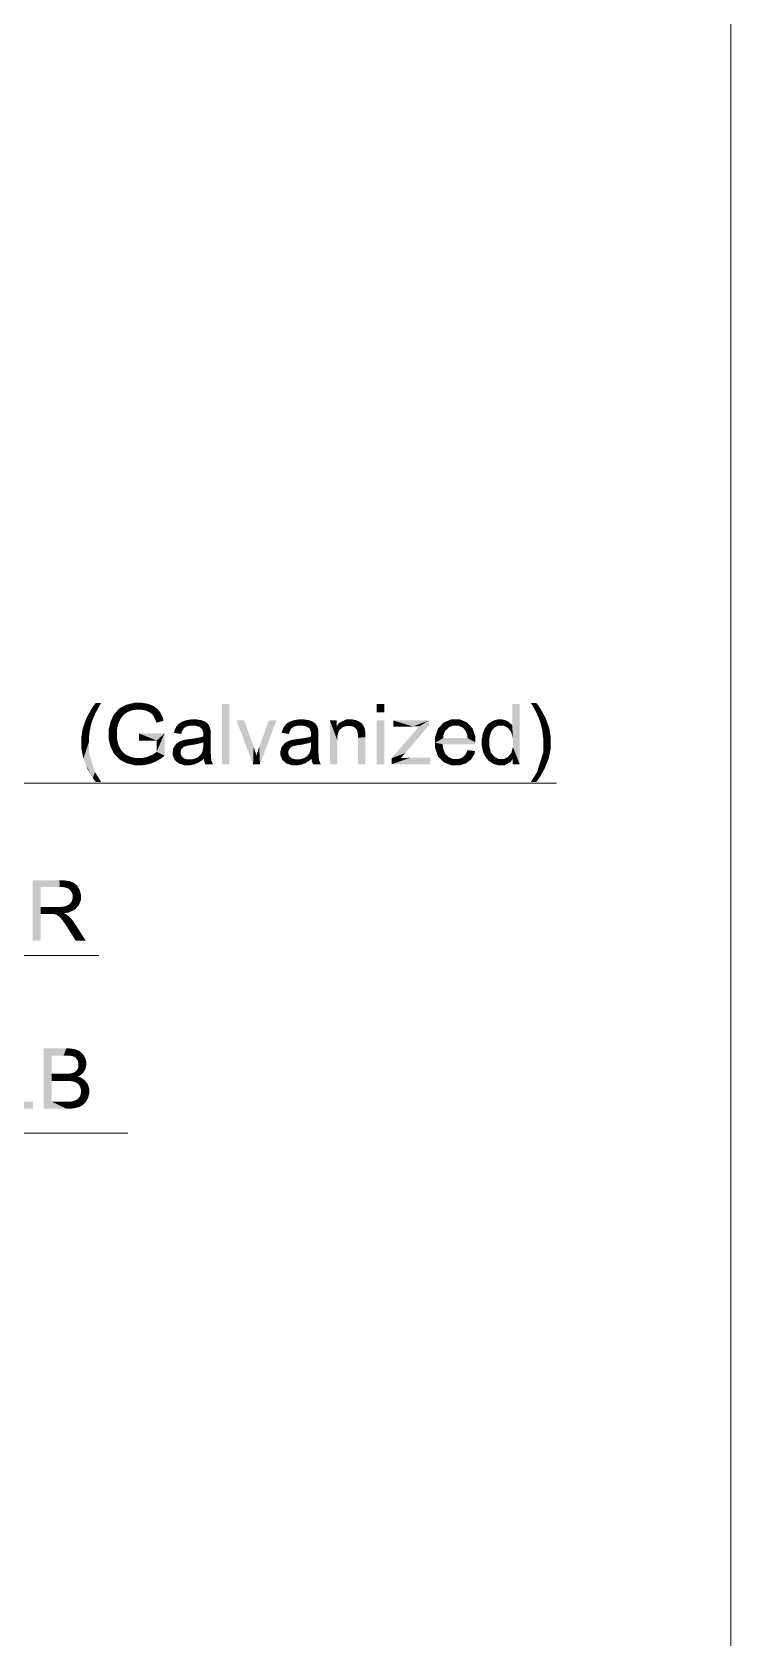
# Model space of a CAD drawing. Header units: millimetres. Extents: x 2 to 579, y 1 to 405.
# Drawn here: x 269.76 to 279.75, y 104.5 to 127.47 of the extents above; entities that cross this region are included whole.
import ezdxf

# ---------------------------------------------------------------- set-up
doc = ezdxf.new("R2010")
doc.units = ezdxf.units.MM
doc.linetypes.add('XKITLINE00', pattern=[0])
doc.layers.add('LinkedObject', color=7, linetype='Continuous', lineweight=0)

# ---------------------------------------------------------------- blocks, each defined once
blk = doc.blocks.new('*A4')
at = {"layer": 'LinkedObject'}
for points in [[(270.708, 117.812), (270.612, 117.799), (270.667, 117.873)], [(270.708, 117.812), (270.667, 117.873), (270.743, 117.873)], [(271.218, 117.874), (271.055, 117.821), (271.104, 117.847)], [(271.244, 117.776), (271.055, 117.821), (271.218, 117.874)], [(271.283, 117.776), (271.218, 117.874), (271.283, 117.874)], [(271.244, 117.776), (271.218, 117.874), (271.283, 117.776)], [(271.283, 117.874), (271.316, 117.776), (271.283, 117.776)], [(271.33, 117.874), (271.316, 117.776), (271.283, 117.874)], [(271.316, 117.776), (271.33, 117.874), (271.375, 117.765)], [(271.452, 117.844), (271.33, 117.874), (271.415, 117.859)], [(271.375, 117.765), (271.33, 117.874), (271.452, 117.844)], [(272.578, 117.859), (272.472, 116.995), (272.472, 117.859)], [(272.578, 116.995), (272.472, 116.995), (272.578, 117.859)], [(274.794, 117.859), (274.687, 117.737), (274.687, 117.859)], [(274.794, 117.737), (274.687, 117.737), (274.794, 117.859)], [(276.732, 117.859), (276.625, 117.549), (276.625, 117.859)], [(276.732, 117.859), (276.635, 117.363), (276.625, 117.549)], [(276.635, 117.363), (276.732, 117.859), (276.732, 116.995)], [(276.968, 117.873), (276.928, 117.811), (276.892, 117.873)], [(276.928, 117.811), (276.968, 117.873), (276.976, 117.723)], [(276.976, 117.723), (276.968, 117.873), (277.024, 117.799)], [(270.503, 117.576), (270.631, 117.658), (270.603, 117.573)], [(270.53, 117.651), (270.631, 117.658), (270.503, 117.576)], [(270.649, 117.698), (270.53, 117.651), (270.612, 117.799)], [(270.631, 117.658), (270.53, 117.651), (270.649, 117.698)], [(270.66, 117.724), (270.612, 117.799), (270.708, 117.812)], [(270.649, 117.698), (270.612, 117.799), (270.66, 117.724)], [(270.903, 117.659), (270.85, 117.486), (270.877, 117.604)], [(270.984, 117.564), (270.85, 117.486), (270.903, 117.659)], [(271.055, 117.821), (270.903, 117.659), (271.005, 117.794)], [(271.119, 117.741), (270.903, 117.659), (271.055, 117.821)], [(271.005, 117.794), (270.903, 117.659), (270.929, 117.713)], [(271.073, 117.709), (270.903, 117.659), (271.119, 117.741)], [(271.055, 117.69), (270.903, 117.659), (271.073, 117.709)], [(271.038, 117.67), (270.903, 117.659), (271.055, 117.69)], [(271.011, 117.627), (270.903, 117.659), (271.038, 117.67)], [(270.903, 117.659), (271.011, 117.627), (271.001, 117.604)], [(270.984, 117.564), (270.903, 117.659), (271.001, 117.604)], [(271.055, 117.821), (271.148, 117.752), (271.119, 117.741)], [(271.148, 117.752), (271.055, 117.821), (271.176, 117.764)], [(271.176, 117.764), (271.055, 117.821), (271.244, 117.776)], [(271.375, 117.765), (271.452, 117.844), (271.402, 117.754)], [(271.452, 117.844), (271.429, 117.742), (271.402, 117.754)], [(271.429, 117.742), (271.452, 117.844), (271.47, 117.712)], [(271.55, 117.786), (271.452, 117.844), (271.49, 117.828)], [(271.571, 117.759), (271.452, 117.844), (271.55, 117.786)], [(271.47, 117.712), (271.452, 117.844), (271.571, 117.759)], [(271.47, 117.712), (271.571, 117.759), (271.485, 117.693)], [(271.571, 117.759), (271.499, 117.674), (271.485, 117.693)], [(271.499, 117.674), (271.571, 117.759), (271.523, 117.622)], [(271.523, 117.622), (271.571, 117.759), (271.625, 117.661)], [(271.523, 117.622), (271.625, 117.661), (271.533, 117.589)], [(271.533, 117.589), (271.625, 117.661), (271.637, 117.618)], [(271.625, 117.661), (271.571, 117.759), (271.593, 117.732)], [(272.028, 117.636), (271.926, 117.613), (271.957, 117.624)], [(272.015, 117.547), (271.926, 117.613), (272.028, 117.636)], [(272.015, 117.547), (272.028, 117.636), (272.053, 117.547)], [(272.053, 117.547), (272.028, 117.636), (272.093, 117.547)], [(272.068, 117.636), (272.093, 117.547), (272.028, 117.636)], [(272.174, 117.626), (272.068, 117.636), (272.108, 117.636)], [(272.199, 117.617), (272.068, 117.636), (272.174, 117.626)], [(272.153, 117.529), (272.068, 117.636), (272.199, 117.617)], [(272.093, 117.547), (272.068, 117.636), (272.153, 117.529)], [(273.569, 117.636), (273.468, 117.613), (273.498, 117.624)], [(273.557, 117.547), (273.468, 117.613), (273.569, 117.636)], [(273.557, 117.547), (273.569, 117.636), (273.594, 117.547)], [(273.594, 117.547), (273.569, 117.636), (273.634, 117.547)], [(273.61, 117.636), (273.634, 117.547), (273.569, 117.636)], [(273.715, 117.626), (273.61, 117.636), (273.65, 117.636)], [(273.74, 117.617), (273.61, 117.636), (273.715, 117.626)], [(273.694, 117.529), (273.61, 117.636), (273.74, 117.617)], [(273.634, 117.547), (273.61, 117.636), (273.694, 117.529)], [(274.311, 117.636), (274.146, 117.584), (274.246, 117.636)], [(274.254, 117.544), (274.146, 117.584), (274.311, 117.636)], [(274.254, 117.544), (274.311, 117.636), (274.288, 117.544)], [(274.288, 117.544), (274.311, 117.636), (274.309, 117.544)], [(274.311, 117.636), (274.346, 117.534), (274.309, 117.544)], [(274.339, 117.636), (274.346, 117.534), (274.311, 117.636)], [(274.391, 117.625), (274.346, 117.534), (274.339, 117.636)], [(274.414, 117.615), (274.346, 117.534), (274.391, 117.625)], [(275.749, 117.636), (275.603, 117.548), (275.644, 117.592)], [(275.814, 117.636), (275.603, 117.548), (275.749, 117.636)], [(275.778, 117.548), (275.603, 117.548), (275.814, 117.636)], [(275.778, 117.548), (275.814, 117.636), (275.815, 117.548)], [(275.814, 117.636), (275.855, 117.548), (275.815, 117.548)], [(275.979, 117.593), (275.814, 117.636), (275.877, 117.636)], [(276.019, 117.55), (275.814, 117.636), (275.979, 117.593)], [(275.921, 117.518), (275.814, 117.636), (276.019, 117.55)], [(275.855, 117.548), (275.814, 117.636), (275.921, 117.518)], [(276.415, 117.636), (276.428, 117.547), (276.345, 117.615)], [(276.453, 117.636), (276.428, 117.547), (276.415, 117.636)], [(276.428, 117.547), (276.453, 117.636), (276.463, 117.547)], [(276.453, 117.636), (276.5, 117.547), (276.463, 117.547)], [(276.481, 117.636), (276.5, 117.547), (276.453, 117.636)], [(276.532, 117.624), (276.5, 117.547), (276.481, 117.636)], [(276.976, 117.723), (277.024, 117.799), (276.987, 117.696)], [(276.987, 117.696), (277.024, 117.799), (277.005, 117.656)], [(277.005, 117.656), (277.024, 117.799), (277.106, 117.651)], [(277.005, 117.656), (277.106, 117.651), (277.033, 117.571)], [(277.033, 117.571), (277.106, 117.651), (277.132, 117.576)], [(270.58, 117.474), (270.458, 117.378), (270.481, 117.512)], [(270.567, 117.363), (270.458, 117.378), (270.58, 117.474)], [(270.592, 117.529), (270.481, 117.512), (270.503, 117.576)], [(270.58, 117.474), (270.481, 117.512), (270.592, 117.529)], [(270.592, 117.529), (270.503, 117.576), (270.603, 117.573)], [(270.968, 117.477), (270.85, 117.486), (270.984, 117.564)], [(270.85, 117.486), (270.968, 117.477), (270.85, 117.423)], [(270.85, 117.423), (270.968, 117.477), (270.968, 117.43)], [(270.968, 117.372), (270.85, 117.423), (270.968, 117.43)], [(270.85, 117.423), (270.903, 117.193), (270.85, 117.36)], [(270.968, 117.372), (270.903, 117.193), (270.85, 117.423)], [(271.283, 117.436), (271.537, 117.334), (271.283, 117.334)], [(271.65, 117.436), (271.537, 117.334), (271.283, 117.436)], [(271.537, 117.173), (271.65, 117.436), (271.65, 117.116)], [(271.537, 117.334), (271.65, 117.436), (271.537, 117.173)], [(271.833, 117.55), (271.786, 117.443), (271.816, 117.53)], [(271.925, 117.508), (271.786, 117.443), (271.833, 117.55)], [(271.816, 117.53), (271.786, 117.443), (271.793, 117.476)], [(271.898, 117.462), (271.786, 117.443), (271.925, 117.508)], [(271.786, 117.443), (271.898, 117.462), (271.89, 117.429)], [(271.849, 117.571), (271.96, 117.534), (271.833, 117.55)], [(271.925, 117.508), (271.833, 117.55), (271.942, 117.521)], [(271.942, 117.521), (271.833, 117.55), (271.96, 117.534)], [(271.896, 117.602), (271.96, 117.534), (271.849, 117.571)], [(271.926, 117.613), (271.96, 117.534), (271.896, 117.602)], [(271.96, 117.534), (271.926, 117.613), (272.015, 117.547)], [(272.153, 117.529), (272.199, 117.617), (272.173, 117.512)], [(272.173, 117.512), (272.199, 117.617), (272.188, 117.498)], [(272.199, 117.617), (272.203, 117.453), (272.188, 117.498)], [(272.272, 117.569), (272.203, 117.453), (272.199, 117.617)], [(272.26, 117.583), (272.199, 117.617), (272.224, 117.607)], [(272.272, 117.569), (272.199, 117.617), (272.26, 117.583)], [(272.284, 117.555), (272.203, 117.453), (272.272, 117.569)], [(272.3, 117.519), (272.203, 117.453), (272.284, 117.555)], [(272.305, 117.497), (272.203, 117.453), (272.3, 117.519)], [(272.203, 117.453), (272.305, 117.497), (272.308, 117.483)], [(272.203, 117.453), (272.308, 117.483), (272.203, 117.42)], [(272.203, 117.42), (272.308, 117.483), (272.203, 117.417)], [(272.203, 117.417), (272.308, 117.483), (272.203, 117.404)], [(272.203, 117.404), (272.308, 117.483), (272.203, 117.393)], [(272.203, 117.393), (272.308, 117.483), (272.203, 117.31)], [(272.311, 117.435), (272.203, 117.31), (272.308, 117.483)], [(272.311, 117.399), (272.203, 117.31), (272.311, 117.435)], [(272.311, 117.399), (272.203, 117.271), (272.203, 117.31)], [(272.311, 117.258), (272.203, 117.271), (272.311, 117.399)], [(272.79, 117.622), (272.917, 116.995), (272.679, 117.622)], [(272.925, 117.247), (272.917, 116.995), (272.79, 117.622)], [(273.252, 117.622), (273.004, 117.239), (273.143, 117.622)], [(273.016, 116.995), (273.004, 117.239), (273.252, 117.622)], [(273.374, 117.55), (273.327, 117.443), (273.358, 117.53)], [(273.466, 117.508), (273.327, 117.443), (273.374, 117.55)], [(273.358, 117.53), (273.327, 117.443), (273.335, 117.476)], [(273.44, 117.462), (273.327, 117.443), (273.466, 117.508)], [(273.327, 117.443), (273.44, 117.462), (273.431, 117.429)], [(273.39, 117.571), (273.502, 117.534), (273.374, 117.55)], [(273.466, 117.508), (273.374, 117.55), (273.484, 117.521)], [(273.484, 117.521), (273.374, 117.55), (273.502, 117.534)], [(273.437, 117.602), (273.502, 117.534), (273.39, 117.571)], [(273.468, 117.613), (273.502, 117.534), (273.437, 117.602)], [(273.502, 117.534), (273.468, 117.613), (273.557, 117.547)], [(273.694, 117.529), (273.74, 117.617), (273.715, 117.512)], [(273.715, 117.512), (273.74, 117.617), (273.73, 117.498)], [(273.74, 117.617), (273.745, 117.453), (273.73, 117.498)], [(273.814, 117.569), (273.745, 117.453), (273.74, 117.617)], [(273.802, 117.583), (273.74, 117.617), (273.765, 117.607)], [(273.814, 117.569), (273.74, 117.617), (273.802, 117.583)], [(273.745, 117.417), (273.849, 117.483), (273.744, 117.404)], [(273.744, 117.404), (273.849, 117.483), (273.744, 117.393)], [(273.744, 117.393), (273.849, 117.483), (273.745, 117.31)], [(273.852, 117.399), (273.744, 117.271), (273.745, 117.31)], [(273.852, 117.258), (273.744, 117.271), (273.852, 117.399)], [(273.825, 117.555), (273.745, 117.453), (273.814, 117.569)], [(273.842, 117.519), (273.745, 117.453), (273.825, 117.555)], [(273.847, 117.497), (273.745, 117.453), (273.842, 117.519)], [(273.745, 117.453), (273.847, 117.497), (273.849, 117.483)], [(273.745, 117.453), (273.849, 117.483), (273.745, 117.42)], [(273.745, 117.42), (273.849, 117.483), (273.745, 117.417)], [(273.852, 117.435), (273.745, 117.31), (273.849, 117.483)], [(273.852, 117.399), (273.745, 117.31), (273.852, 117.435)], [(274.016, 117.622), (274.122, 117.337), (274.016, 116.995)], [(274.122, 117.337), (274.016, 117.622), (274.122, 117.398)], [(274.147, 117.479), (274.016, 117.622), (274.112, 117.533)], [(274.122, 117.398), (274.016, 117.622), (274.147, 117.479)], [(274.112, 117.533), (274.016, 117.622), (274.112, 117.622)], [(274.146, 117.584), (274.196, 117.522), (274.112, 117.533)], [(274.112, 117.533), (274.196, 117.522), (274.147, 117.479)], [(274.196, 117.522), (274.146, 117.584), (274.254, 117.544)], [(274.346, 117.534), (274.414, 117.615), (274.362, 117.525)], [(274.414, 117.615), (274.377, 117.515), (274.362, 117.525)], [(274.377, 117.515), (274.414, 117.615), (274.399, 117.49)], [(274.399, 117.49), (274.414, 117.615), (274.485, 117.562)], [(274.485, 117.562), (274.405, 117.473), (274.399, 117.49)], [(274.497, 117.545), (274.405, 117.473), (274.485, 117.562)], [(274.514, 117.506), (274.405, 117.473), (274.497, 117.545)], [(274.405, 117.473), (274.514, 117.506), (274.412, 117.457)], [(274.412, 117.457), (274.514, 117.506), (274.518, 117.483)], [(274.518, 117.483), (274.418, 117.409), (274.412, 117.457)], [(274.474, 117.578), (274.414, 117.615), (274.438, 117.605)], [(274.485, 117.562), (274.414, 117.615), (274.474, 117.578)], [(274.521, 117.469), (274.418, 117.409), (274.518, 117.483)], [(274.524, 117.417), (274.418, 117.409), (274.521, 117.469)], [(274.524, 117.417), (274.418, 117.376), (274.418, 117.409)], [(274.524, 117.38), (274.418, 117.376), (274.524, 117.417)], [(274.794, 117.622), (274.687, 116.995), (274.687, 117.622)], [(274.794, 116.995), (274.687, 116.995), (274.794, 117.622)], [(275.433, 117.622), (274.898, 117.082), (275.296, 117.539)], [(275.433, 117.551), (274.898, 117.082), (275.433, 117.622)], [(275.094, 117.154), (274.898, 117.082), (275.433, 117.551)], [(274.922, 117.622), (275.177, 117.535), (274.922, 117.535)], [(275.203, 117.535), (274.922, 117.622), (275.433, 117.622)], [(275.177, 117.535), (274.922, 117.622), (275.203, 117.535)], [(275.203, 117.535), (275.433, 117.622), (275.262, 117.537)], [(275.262, 117.537), (275.433, 117.622), (275.296, 117.539)], [(275.603, 117.548), (275.522, 117.382), (275.563, 117.505)], [(275.667, 117.475), (275.522, 117.382), (275.603, 117.548)], [(275.64, 117.409), (275.522, 117.382), (275.667, 117.475)], [(275.522, 117.382), (275.64, 117.409), (275.637, 117.369)], [(275.603, 117.548), (275.692, 117.499), (275.667, 117.475)], [(275.692, 117.499), (275.603, 117.548), (275.717, 117.524)], [(275.717, 117.524), (275.603, 117.548), (275.778, 117.548)], [(275.921, 117.518), (276.019, 117.55), (275.946, 117.487)], [(276.019, 117.55), (275.962, 117.467), (275.946, 117.487)], [(275.962, 117.467), (276.019, 117.55), (275.982, 117.408)], [(275.982, 117.408), (276.019, 117.55), (276.098, 117.387)], [(275.982, 117.408), (276.098, 117.387), (275.986, 117.369)], [(276.098, 117.387), (276.019, 117.55), (276.059, 117.507)], [(276.22, 117.478), (276.189, 117.308), (276.205, 117.44)], [(276.322, 117.461), (276.189, 117.308), (276.22, 117.478)], [(276.298, 117.37), (276.189, 117.308), (276.322, 117.461)], [(276.205, 117.44), (276.189, 117.308), (276.189, 117.355)], [(276.236, 117.516), (276.345, 117.49), (276.22, 117.478)], [(276.22, 117.478), (276.345, 117.49), (276.322, 117.461)], [(276.283, 117.575), (276.345, 117.49), (276.236, 117.516)], [(276.369, 117.519), (276.283, 117.575), (276.314, 117.595)], [(276.345, 117.49), (276.283, 117.575), (276.369, 117.519)], [(276.345, 117.615), (276.428, 117.547), (276.314, 117.595)], [(276.314, 117.595), (276.428, 117.547), (276.369, 117.519)], [(276.554, 117.612), (276.5, 117.547), (276.532, 117.624)], [(276.554, 117.612), (276.561, 117.517), (276.5, 117.547)], [(276.576, 117.6), (276.561, 117.517), (276.554, 117.612)], [(276.612, 117.568), (276.561, 117.517), (276.576, 117.6)], [(276.625, 117.549), (276.561, 117.517), (276.612, 117.568)], [(276.561, 117.517), (276.625, 117.549), (276.585, 117.487)], [(276.585, 117.487), (276.625, 117.549), (276.61, 117.457)], [(276.625, 117.549), (276.635, 117.363), (276.61, 117.457)], [(277.033, 117.571), (277.132, 117.576), (277.043, 117.527)], [(277.043, 117.527), (277.132, 117.576), (277.056, 117.472)], [(277.056, 117.472), (277.132, 117.576), (277.155, 117.512)], [(277.056, 117.472), (277.155, 117.512), (277.069, 117.363)], [(277.069, 117.363), (277.155, 117.512), (277.177, 117.378)], [(270.458, 117.378), (270.567, 117.363), (270.458, 117.308)], [(270.458, 117.308), (270.567, 117.363), (270.567, 117.307)], [(270.458, 117.308), (270.567, 117.307), (270.458, 117.228)], [(270.458, 117.228), (270.567, 117.307), (270.488, 117.075)], [(270.488, 117.075), (270.567, 117.307), (270.519, 117)], [(270.519, 117), (270.567, 117.307), (270.567, 117.166)], [(270.567, 117.166), (270.623, 116.797), (270.519, 117)], [(270.655, 116.883), (270.623, 116.797), (270.567, 117.166)], [(270.85, 117.36), (270.903, 117.193), (270.877, 117.244)], [(270.988, 117.276), (270.903, 117.193), (270.968, 117.372)], [(270.903, 117.193), (270.988, 117.276), (271.008, 117.237)], [(271.028, 117.198), (270.903, 117.193), (271.008, 117.237)], [(271.028, 117.198), (271.06, 117.035), (270.903, 117.193)], [(270.903, 117.193), (271.06, 117.035), (270.93, 117.141)], [(271.085, 117.14), (271.06, 117.035), (271.028, 117.198)], [(271.537, 117.173), (271.65, 117.116), (271.519, 117.157)], [(271.789, 117.245), (271.768, 117.161), (271.778, 117.226)], [(271.888, 117.203), (271.768, 117.161), (271.789, 117.245)], [(271.778, 117.226), (271.768, 117.161), (271.768, 117.184)], [(271.881, 117.177), (271.768, 117.161), (271.888, 117.203)], [(271.768, 117.161), (271.881, 117.177), (271.881, 117.164)], [(271.799, 117.264), (271.896, 117.214), (271.789, 117.245)], [(271.789, 117.245), (271.896, 117.214), (271.888, 117.203)], [(271.827, 117.294), (271.896, 117.214), (271.799, 117.264)], [(271.903, 117.225), (271.827, 117.294), (271.844, 117.306)], [(271.896, 117.214), (271.827, 117.294), (271.903, 117.225)], [(271.86, 117.317), (271.924, 117.243), (271.844, 117.306)], [(271.844, 117.306), (271.924, 117.243), (271.903, 117.225)], [(271.899, 117.334), (271.924, 117.243), (271.86, 117.317)], [(271.92, 117.34), (271.924, 117.243), (271.899, 117.334)], [(271.935, 117.344), (271.951, 117.254), (271.92, 117.34)], [(271.924, 117.243), (271.92, 117.34), (271.938, 117.248)], [(271.938, 117.248), (271.92, 117.34), (271.951, 117.254)], [(271.982, 117.352), (271.997, 117.265), (271.935, 117.344)], [(271.935, 117.344), (271.997, 117.265), (271.951, 117.254)], [(272.014, 117.356), (272.03, 117.27), (271.982, 117.352)], [(271.982, 117.352), (272.03, 117.27), (271.997, 117.265)], [(272.078, 117.364), (272.088, 117.278), (272.014, 117.356)], [(272.014, 117.356), (272.088, 117.278), (272.03, 117.27)], [(272.172, 117.382), (272.203, 117.31), (272.078, 117.364)], [(272.078, 117.364), (272.203, 117.31), (272.088, 117.278)], [(272.088, 117.278), (272.203, 117.31), (272.175, 117.298)], [(272.14, 117.105), (272.311, 117.184), (272.314, 117.09)], [(272.175, 117.141), (272.311, 117.184), (272.14, 117.105)], [(272.203, 117.393), (272.203, 117.31), (272.172, 117.382)], [(272.186, 117.165), (272.311, 117.184), (272.175, 117.141)], [(272.311, 117.184), (272.186, 117.165), (272.194, 117.183)], [(272.194, 117.183), (272.311, 117.258), (272.311, 117.184)], [(272.203, 117.236), (272.311, 117.258), (272.194, 117.183)], [(272.311, 117.258), (272.203, 117.236), (272.203, 117.271)], [(272.936, 117.216), (272.917, 116.995), (272.925, 117.247)], [(272.956, 117.153), (272.917, 116.995), (272.936, 117.216)], [(272.992, 117.205), (273.016, 116.995), (272.972, 117.145)], [(273.004, 117.239), (273.016, 116.995), (272.992, 117.205)], [(273.33, 117.245), (273.309, 117.161), (273.32, 117.226)], [(273.43, 117.203), (273.309, 117.161), (273.33, 117.245)], [(273.32, 117.226), (273.309, 117.161), (273.309, 117.184)], [(273.422, 117.177), (273.309, 117.161), (273.43, 117.203)], [(273.309, 117.161), (273.422, 117.177), (273.422, 117.164)], [(273.341, 117.264), (273.437, 117.214), (273.33, 117.245)], [(273.33, 117.245), (273.437, 117.214), (273.43, 117.203)], [(273.368, 117.294), (273.437, 117.214), (273.341, 117.264)], [(273.445, 117.225), (273.368, 117.294), (273.385, 117.306)], [(273.437, 117.214), (273.368, 117.294), (273.445, 117.225)], [(273.402, 117.317), (273.465, 117.243), (273.385, 117.306)], [(273.385, 117.306), (273.465, 117.243), (273.445, 117.225)], [(273.44, 117.334), (273.465, 117.243), (273.402, 117.317)], [(273.461, 117.34), (273.465, 117.243), (273.44, 117.334)], [(273.477, 117.344), (273.493, 117.254), (273.461, 117.34)], [(273.465, 117.243), (273.461, 117.34), (273.479, 117.248)], [(273.479, 117.248), (273.461, 117.34), (273.493, 117.254)], [(273.524, 117.352), (273.539, 117.265), (273.477, 117.344)], [(273.477, 117.344), (273.539, 117.265), (273.493, 117.254)], [(273.555, 117.356), (273.572, 117.27), (273.524, 117.352)], [(273.524, 117.352), (273.572, 117.27), (273.539, 117.265)], [(273.619, 117.364), (273.629, 117.278), (273.555, 117.356)], [(273.555, 117.356), (273.629, 117.278), (273.572, 117.27)], [(273.714, 117.382), (273.745, 117.31), (273.619, 117.364)], [(273.619, 117.364), (273.745, 117.31), (273.629, 117.278)], [(273.629, 117.278), (273.745, 117.31), (273.716, 117.298)], [(273.681, 117.105), (273.852, 117.184), (273.855, 117.09)], [(273.716, 117.141), (273.852, 117.184), (273.681, 117.105)], [(273.744, 117.393), (273.745, 117.31), (273.714, 117.382)], [(273.727, 117.165), (273.852, 117.184), (273.716, 117.141)], [(273.852, 117.184), (273.727, 117.165), (273.736, 117.183)], [(273.736, 117.183), (273.852, 117.258), (273.852, 117.184)], [(273.744, 117.236), (273.852, 117.258), (273.736, 117.183)], [(273.852, 117.258), (273.744, 117.236), (273.744, 117.271)], [(274.016, 116.995), (274.122, 117.337), (274.122, 116.995)], [(274.418, 116.995), (274.524, 117.38), (274.524, 116.995)], [(274.418, 117.376), (274.524, 117.38), (274.418, 116.995)], [(275.637, 117.369), (275.522, 117.303), (275.522, 117.382)], [(275.637, 117.369), (276.098, 117.31), (275.522, 117.303)], [(276.098, 117.305), (275.522, 117.303), (276.098, 117.31)], [(276.098, 117.291), (275.522, 117.303), (276.098, 117.305)], [(275.522, 117.303), (275.602, 117.066), (275.522, 117.227)], [(275.634, 117.23), (275.602, 117.066), (275.522, 117.303)], [(275.634, 117.23), (275.522, 117.303), (275.631, 117.281)], [(276.098, 117.281), (275.522, 117.303), (276.098, 117.291)], [(275.631, 117.281), (275.522, 117.303), (276.098, 117.281)], [(275.522, 117.227), (275.602, 117.066), (275.562, 117.108)], [(275.663, 117.151), (275.602, 117.066), (275.634, 117.23)], [(275.986, 117.369), (276.098, 117.31), (275.637, 117.369)], [(275.94, 117.115), (276.095, 117.184), (276.034, 117.061)], [(275.973, 117.164), (276.095, 117.184), (275.94, 117.115)], [(276.095, 117.184), (275.973, 117.164), (275.985, 117.197)], [(276.098, 117.31), (275.986, 117.369), (276.098, 117.387)], [(276.034, 117.061), (276.095, 117.184), (276.082, 117.136)], [(276.189, 117.308), (276.298, 117.37), (276.298, 117.308)], [(276.189, 117.308), (276.298, 117.248), (276.189, 117.26)], [(276.298, 117.248), (276.189, 117.308), (276.298, 117.308)], [(276.189, 117.26), (276.298, 117.248), (276.206, 117.175)], [(276.206, 117.175), (276.298, 117.248), (276.223, 117.138)], [(276.223, 117.138), (276.298, 117.248), (276.323, 117.158)], [(276.635, 117.241), (276.732, 116.995), (276.611, 117.154)], [(276.635, 117.363), (276.732, 116.995), (276.635, 117.299)], [(276.635, 117.299), (276.732, 116.995), (276.635, 117.241)], [(277.069, 117.166), (277.116, 117), (276.98, 116.883)], [(277.069, 117.307), (277.177, 117.378), (277.177, 117.308)], [(277.069, 117.363), (277.177, 117.378), (277.069, 117.307)], [(277.069, 117.307), (277.177, 117.308), (277.069, 117.166)], [(277.177, 117.228), (277.069, 117.166), (277.177, 117.308)], [(277.147, 117.075), (277.069, 117.166), (277.177, 117.228)], [(277.116, 117), (277.069, 117.166), (277.147, 117.075)], [(270.519, 117), (270.623, 116.797), (270.549, 116.926)], [(270.93, 117.141), (271.06, 117.035), (271.008, 117.062)], [(271.06, 117.035), (271.085, 117.14), (271.123, 117.121)], [(271.161, 117.102), (271.06, 117.035), (271.123, 117.121)], [(271.161, 117.102), (271.292, 116.981), (271.06, 117.035)], [(271.06, 117.035), (271.292, 116.981), (271.112, 117.008)], [(271.112, 117.008), (271.292, 116.981), (271.228, 116.981)], [(271.242, 117.083), (271.292, 116.981), (271.161, 117.102)], [(271.292, 116.981), (271.242, 117.083), (271.285, 117.083)], [(271.285, 117.083), (271.339, 116.981), (271.292, 116.981)], [(271.322, 117.083), (271.339, 116.981), (271.285, 117.083)], [(271.395, 117.098), (271.431, 116.998), (271.322, 117.083)], [(271.322, 117.083), (271.431, 116.998), (271.339, 116.981)], [(271.476, 117.014), (271.395, 117.098), (271.43, 117.112)], [(271.431, 116.998), (271.395, 117.098), (271.476, 117.014)], [(271.465, 117.126), (271.52, 117.031), (271.43, 117.112)], [(271.43, 117.112), (271.52, 117.031), (271.476, 117.014)], [(271.519, 117.157), (271.65, 117.116), (271.465, 117.126)], [(271.465, 117.126), (271.65, 117.116), (271.52, 117.031)], [(271.52, 117.031), (271.65, 117.116), (271.607, 117.082)], [(271.881, 117.142), (271.768, 117.161), (271.881, 117.164)], [(271.768, 117.161), (271.881, 117.142), (271.768, 117.121)], [(271.768, 117.121), (271.881, 117.142), (271.796, 117.057)], [(271.796, 117.057), (271.881, 117.142), (271.823, 117.032)], [(271.823, 117.032), (271.881, 117.142), (271.897, 117.107)], [(271.897, 117.107), (271.851, 117.007), (271.823, 117.032)], [(271.913, 117.093), (271.851, 117.007), (271.897, 117.107)], [(271.929, 117.079), (271.851, 117.007), (271.913, 117.093)], [(271.851, 117.007), (271.929, 117.079), (271.93, 116.981)], [(271.982, 116.981), (271.929, 117.079), (271.976, 117.064)], [(271.93, 116.981), (271.929, 117.079), (271.982, 116.981)], [(271.976, 117.064), (272.013, 116.981), (271.982, 116.981)], [(272.007, 117.064), (272.013, 116.981), (271.976, 117.064)], [(272.038, 117.064), (272.013, 116.981), (272.007, 117.064)], [(272.013, 116.981), (272.038, 117.064), (272.071, 116.992)], [(272.098, 117.002), (272.038, 117.064), (272.092, 117.078)], [(272.071, 116.992), (272.038, 117.064), (272.098, 117.002)], [(272.212, 117.072), (272.092, 117.078), (272.116, 117.091)], [(272.182, 117.047), (272.092, 117.078), (272.212, 117.072)], [(272.126, 117.012), (272.092, 117.078), (272.182, 117.047)], [(272.098, 117.002), (272.092, 117.078), (272.126, 117.012)], [(272.14, 117.105), (272.314, 117.09), (272.116, 117.091)], [(272.314, 117.09), (272.212, 117.072), (272.116, 117.091)], [(272.212, 117.072), (272.314, 117.09), (272.214, 117.05)], [(272.214, 117.05), (272.314, 117.09), (272.317, 117.071)], [(272.317, 117.071), (272.225, 117.012), (272.214, 117.05)], [(272.321, 117.051), (272.225, 117.012), (272.317, 117.071)], [(272.321, 117.051), (272.234, 116.995), (272.225, 117.012)], [(272.334, 117.013), (272.234, 116.995), (272.321, 117.051)], [(272.234, 116.995), (272.334, 117.013), (272.344, 116.995)], [(272.965, 117.12), (272.917, 116.995), (272.956, 117.153)], [(272.965, 117.12), (273.016, 116.995), (272.917, 116.995)], [(272.972, 117.145), (273.016, 116.995), (272.965, 117.12)], [(273.422, 117.142), (273.309, 117.161), (273.422, 117.164)], [(273.309, 117.161), (273.422, 117.142), (273.309, 117.121)], [(273.309, 117.121), (273.422, 117.142), (273.337, 117.057)], [(273.337, 117.057), (273.422, 117.142), (273.365, 117.032)], [(273.365, 117.032), (273.422, 117.142), (273.439, 117.107)], [(273.439, 117.107), (273.392, 117.007), (273.365, 117.032)], [(273.455, 117.093), (273.392, 117.007), (273.439, 117.107)], [(273.471, 117.079), (273.392, 117.007), (273.455, 117.093)], [(273.392, 117.007), (273.471, 117.079), (273.471, 116.981)], [(273.523, 116.981), (273.471, 117.079), (273.517, 117.064)], [(273.471, 116.981), (273.471, 117.079), (273.523, 116.981)], [(273.517, 117.064), (273.554, 116.981), (273.523, 116.981)], [(273.548, 117.064), (273.554, 116.981), (273.517, 117.064)], [(273.579, 117.064), (273.554, 116.981), (273.548, 117.064)], [(273.554, 116.981), (273.579, 117.064), (273.613, 116.992)], [(273.64, 117.002), (273.579, 117.064), (273.633, 117.078)], [(273.613, 116.992), (273.579, 117.064), (273.64, 117.002)], [(273.753, 117.072), (273.633, 117.078), (273.657, 117.091)], [(273.724, 117.047), (273.633, 117.078), (273.753, 117.072)], [(273.667, 117.012), (273.633, 117.078), (273.724, 117.047)], [(273.64, 117.002), (273.633, 117.078), (273.667, 117.012)], [(273.681, 117.105), (273.855, 117.09), (273.657, 117.091)], [(273.855, 117.09), (273.753, 117.072), (273.657, 117.091)], [(273.753, 117.072), (273.855, 117.09), (273.756, 117.05)], [(273.756, 117.05), (273.855, 117.09), (273.859, 117.071)], [(273.859, 117.071), (273.767, 117.012), (273.756, 117.05)], [(273.862, 117.051), (273.767, 117.012), (273.859, 117.071)], [(273.862, 117.051), (273.775, 116.995), (273.767, 117.012)], [(273.876, 117.013), (273.775, 116.995), (273.862, 117.051)], [(273.775, 116.995), (273.876, 117.013), (273.886, 116.995)], [(275.094, 117.154), (274.898, 116.995), (274.898, 117.082)], [(275.029, 117.082), (274.898, 116.995), (275.094, 117.154)], [(274.898, 116.995), (275.163, 117.087), (275.452, 116.995)], [(275.163, 117.087), (274.898, 116.995), (275.132, 117.087)], [(275.132, 117.087), (274.898, 116.995), (275.065, 117.084)], [(275.065, 117.084), (274.898, 116.995), (275.029, 117.082)], [(275.452, 116.995), (275.163, 117.087), (275.452, 117.087)], [(275.602, 117.066), (275.663, 117.151), (275.643, 117.024)], [(275.689, 117.123), (275.643, 117.024), (275.663, 117.151)], [(275.715, 117.096), (275.643, 117.024), (275.689, 117.123)], [(275.715, 117.096), (275.82, 116.981), (275.643, 117.024)], [(275.643, 117.024), (275.82, 116.981), (275.751, 116.981)], [(275.781, 117.069), (275.82, 116.981), (275.715, 117.096)], [(275.82, 117.069), (275.82, 116.981), (275.781, 117.069)], [(275.849, 117.069), (275.999, 117.035), (275.82, 116.981)], [(275.849, 117.069), (275.82, 116.981), (275.82, 117.069)], [(275.82, 116.981), (275.999, 117.035), (275.874, 116.981)], [(275.899, 117.084), (275.999, 117.035), (275.849, 117.069)], [(275.874, 116.981), (275.999, 117.035), (275.964, 117.008)], [(275.919, 117.099), (276.034, 117.061), (275.899, 117.084)], [(275.999, 117.035), (275.899, 117.084), (276.034, 117.061)], [(275.94, 117.115), (276.034, 117.061), (275.919, 117.099)], [(276.323, 117.158), (276.289, 117.043), (276.223, 117.138)], [(276.223, 117.138), (276.289, 117.043), (276.241, 117.101)], [(276.349, 117.128), (276.289, 117.043), (276.323, 117.158)], [(276.289, 117.043), (276.349, 117.128), (276.321, 117.023)], [(276.321, 117.023), (276.349, 117.128), (276.374, 117.098)], [(276.374, 117.098), (276.458, 116.981), (276.321, 117.023)], [(276.321, 117.023), (276.458, 116.981), (276.352, 117.002)], [(276.352, 117.002), (276.458, 116.981), (276.421, 116.981)], [(276.434, 117.069), (276.458, 116.981), (276.374, 117.098)], [(276.458, 116.981), (276.434, 117.069), (276.468, 117.069)], [(276.458, 116.981), (276.633, 117.075), (276.516, 116.981)], [(276.503, 117.069), (276.633, 117.075), (276.458, 116.981)], [(276.503, 117.069), (276.458, 116.981), (276.468, 117.069)], [(276.562, 117.097), (276.633, 117.075), (276.503, 117.069)], [(276.516, 116.981), (276.633, 117.075), (276.603, 117.028)], [(276.633, 117.075), (276.562, 117.097), (276.586, 117.126)], [(276.611, 117.154), (276.633, 117.075), (276.586, 117.126)], [(276.611, 117.154), (276.732, 116.995), (276.633, 117.075)], [(276.633, 117.075), (276.732, 116.995), (276.633, 116.995)], [(276.98, 116.883), (277.116, 117), (277.012, 116.797)], [(277.012, 116.797), (277.116, 117), (277.086, 116.926)], [(270.623, 116.797), (270.655, 116.883), (270.667, 116.741)], [(270.667, 116.741), (270.655, 116.883), (270.743, 116.741)], [(276.98, 116.883), (277.012, 116.797), (276.892, 116.741)], [(276.892, 116.741), (277.012, 116.797), (276.968, 116.741)], [(269.877, 114.953), (269.763, 114.47), (269.763, 115.334)], [(269.763, 115.334), (269.877, 115.239), (269.877, 114.953)], [(270.15, 115.239), (269.763, 115.334), (270.146, 115.334)], [(269.877, 115.239), (269.763, 115.334), (270.15, 115.239)], [(270.146, 115.334), (270.198, 115.239), (270.15, 115.239)], [(270.291, 115.323), (270.146, 115.334), (270.203, 115.334)], [(270.321, 115.311), (270.146, 115.334), (270.291, 115.323)], [(270.269, 115.22), (270.146, 115.334), (270.321, 115.311)], [(270.198, 115.239), (270.146, 115.334), (270.269, 115.22)], [(270.321, 115.311), (270.291, 115.2), (270.269, 115.22)], [(270.351, 115.299), (270.291, 115.2), (270.321, 115.311)], [(270.291, 115.2), (270.351, 115.299), (270.313, 115.18)], [(270.313, 115.18), (270.351, 115.299), (270.417, 115.229)], [(270.417, 115.229), (270.335, 115.13), (270.313, 115.18)], [(270.324, 115.039), (270.453, 115.099), (270.393, 114.944)], [(270.335, 115.078), (270.453, 115.099), (270.324, 115.039)], [(270.435, 115.199), (270.335, 115.13), (270.417, 115.229)], [(270.453, 115.134), (270.335, 115.13), (270.435, 115.199)], [(270.453, 115.099), (270.335, 115.13), (270.453, 115.134)], [(270.335, 115.13), (270.453, 115.099), (270.335, 115.099)], [(270.453, 115.099), (270.335, 115.078), (270.335, 115.099)], [(270.417, 115.229), (270.351, 115.299), (270.399, 115.258)], [(270.393, 114.944), (270.453, 115.099), (270.423, 114.975)], [(270.423, 114.975), (270.453, 115.099), (270.453, 115.053)], [(269.877, 114.953), (269.877, 114.854), (269.763, 114.47)], [(270.01, 114.854), (269.877, 114.953), (270.123, 114.953)], [(269.877, 114.854), (269.877, 114.953), (270.01, 114.854)], [(270.01, 114.854), (270.123, 114.953), (270.032, 114.854)], [(270.032, 114.854), (270.123, 114.953), (270.064, 114.852)], [(270.064, 114.852), (270.123, 114.953), (270.073, 114.85)], [(270.073, 114.85), (270.123, 114.953), (270.087, 114.847)], [(270.087, 114.847), (270.123, 114.953), (270.113, 114.835)], [(270.113, 114.835), (270.123, 114.953), (270.162, 114.953)], [(270.113, 114.835), (270.162, 114.953), (270.125, 114.827)], [(270.162, 114.953), (270.21, 114.864), (270.125, 114.827)], [(270.223, 114.961), (270.21, 114.864), (270.162, 114.953)], [(270.21, 114.864), (270.223, 114.961), (270.272, 114.872)], [(270.245, 114.97), (270.393, 114.944), (270.223, 114.961)], [(270.364, 114.912), (270.223, 114.961), (270.393, 114.944)], [(270.272, 114.872), (270.223, 114.961), (270.364, 114.912)], [(270.267, 114.978), (270.393, 114.944), (270.245, 114.97)], [(270.393, 114.944), (270.267, 114.978), (270.301, 115.004)], [(270.312, 115.021), (270.393, 114.944), (270.301, 115.004)], [(270.324, 115.039), (270.393, 114.944), (270.312, 115.021)], [(269.763, 114.47), (269.877, 114.854), (269.877, 114.47)], [(270.125, 114.827), (270.21, 114.864), (270.138, 114.819)], [(270.21, 114.864), (270.167, 114.79), (270.138, 114.819)], [(270.233, 114.853), (270.167, 114.79), (270.21, 114.864)], [(270.167, 114.79), (270.233, 114.853), (270.183, 114.769)], [(270.183, 114.769), (270.233, 114.853), (270.2, 114.749)], [(270.2, 114.749), (270.233, 114.853), (270.279, 114.821)], [(270.279, 114.821), (270.241, 114.689), (270.2, 114.749)], [(270.279, 114.821), (270.233, 114.853), (270.267, 114.831)], [(270.304, 114.798), (270.241, 114.689), (270.279, 114.821)], [(270.351, 114.74), (270.241, 114.689), (270.304, 114.798)], [(270.241, 114.689), (270.351, 114.74), (270.266, 114.65)], [(270.266, 114.65), (270.351, 114.74), (270.373, 114.706)], [(270.266, 114.65), (270.373, 114.706), (270.38, 114.47)], [(270.38, 114.47), (270.373, 114.706), (270.523, 114.47)], [(269.92, 112.93), (270.034, 112.465), (269.92, 112.066)], [(270.034, 112.567), (270.034, 112.465), (269.92, 112.93)], [(269.92, 112.93), (270.034, 112.828), (270.034, 112.567)], [(270.207, 112.828), (269.92, 112.93), (270.244, 112.93)], [(270.034, 112.828), (269.92, 112.93), (270.207, 112.828)], [(270.207, 112.828), (270.244, 112.93), (270.254, 112.828)], [(270.244, 112.93), (270.319, 112.822), (270.254, 112.828)], [(270.294, 112.93), (270.319, 112.822), (270.244, 112.93)], [(270.373, 112.917), (270.319, 112.822), (270.294, 112.93)], [(270.319, 112.822), (270.373, 112.917), (270.339, 112.816)], [(270.339, 112.816), (270.373, 112.917), (270.358, 112.81)], [(270.358, 112.81), (270.373, 112.917), (270.403, 112.904)], [(270.403, 112.904), (270.387, 112.788), (270.358, 112.81)], [(270.433, 112.891), (270.387, 112.788), (270.403, 112.904)], [(270.48, 112.85), (270.387, 112.788), (270.433, 112.891)], [(270.497, 112.823), (270.387, 112.788), (270.48, 112.85)], [(270.387, 112.788), (270.497, 112.823), (270.398, 112.771)], [(270.497, 112.823), (270.408, 112.755), (270.398, 112.771)], [(270.408, 112.755), (270.497, 112.823), (270.418, 112.717)], [(270.418, 112.717), (270.497, 112.823), (270.531, 112.709)], [(270.531, 112.739), (270.497, 112.823), (270.514, 112.796)], [(270.531, 112.709), (270.497, 112.823), (270.531, 112.739)], [(270.314, 112.572), (270.41, 112.526), (270.259, 112.567)], [(270.33, 112.577), (270.44, 112.541), (270.314, 112.572)], [(270.41, 112.526), (270.314, 112.572), (270.44, 112.541)], [(270.352, 112.584), (270.44, 112.541), (270.33, 112.577)], [(270.385, 112.605), (270.44, 112.541), (270.352, 112.584)], [(270.501, 112.605), (270.385, 112.605), (270.407, 112.635)], [(270.486, 112.58), (270.385, 112.605), (270.501, 112.605)], [(270.44, 112.541), (270.385, 112.605), (270.486, 112.58)], [(270.407, 112.635), (270.531, 112.709), (270.501, 112.605)], [(270.418, 112.673), (270.531, 112.709), (270.407, 112.635)], [(270.531, 112.709), (270.418, 112.696), (270.418, 112.717)], [(270.418, 112.696), (270.531, 112.709), (270.418, 112.673)], [(270.501, 112.605), (270.531, 112.709), (270.516, 112.629)], [(270.516, 112.629), (270.531, 112.709), (270.531, 112.681)], [(269.92, 112.066), (270.034, 112.465), (270.034, 112.168)], [(270.234, 112.465), (270.034, 112.567), (270.221, 112.567)], [(270.034, 112.465), (270.034, 112.567), (270.234, 112.465)], [(270.275, 112.465), (270.221, 112.567), (270.259, 112.567)], [(270.234, 112.465), (270.221, 112.567), (270.275, 112.465)], [(270.259, 112.567), (270.41, 112.526), (270.275, 112.465)], [(270.275, 112.465), (270.41, 112.526), (270.339, 112.458)], [(270.41, 112.526), (270.383, 112.444), (270.339, 112.458)], [(270.383, 112.444), (270.41, 112.526), (270.417, 112.419)], [(270.509, 112.475), (270.41, 112.526), (270.449, 112.514)], [(270.417, 112.419), (270.41, 112.526), (270.509, 112.475)], [(270.417, 112.419), (270.509, 112.475), (270.43, 112.401)], [(270.43, 112.401), (270.509, 112.475), (270.442, 112.383)], [(270.442, 112.383), (270.509, 112.475), (270.53, 112.447)], [(270.53, 112.447), (270.455, 112.341), (270.442, 112.383)], [(270.551, 112.42), (270.455, 112.341), (270.53, 112.447)], [(270.572, 112.354), (270.455, 112.341), (270.551, 112.42)], [(270.572, 112.317), (270.455, 112.341), (270.572, 112.354)], [(270.455, 112.341), (270.572, 112.317), (270.455, 112.317)], [(269.122, 112.066), (269.236, 112.168), (269.767, 112.066)], [(269.767, 112.066), (269.236, 112.168), (269.767, 112.168)], [(270.034, 112.168), (270.249, 112.066), (269.92, 112.066)], [(270.25, 112.168), (270.249, 112.066), (270.034, 112.168)], [(270.25, 112.168), (270.29, 112.066), (270.249, 112.066)], [(270.277, 112.168), (270.29, 112.066), (270.25, 112.168)], [(270.316, 112.17), (270.36, 112.073), (270.277, 112.168)], [(270.277, 112.168), (270.36, 112.073), (270.29, 112.066)], [(270.328, 112.172), (270.36, 112.073), (270.316, 112.17)], [(270.389, 112.081), (270.328, 112.172), (270.347, 112.176)], [(270.36, 112.073), (270.328, 112.172), (270.389, 112.081)], [(270.38, 112.188), (270.483, 112.123), (270.347, 112.176)], [(270.347, 112.176), (270.483, 112.123), (270.389, 112.081)], [(270.394, 112.196), (270.483, 112.123), (270.38, 112.188)], [(270.389, 112.081), (270.483, 112.123), (270.417, 112.088)], [(270.483, 112.123), (270.394, 112.196), (270.407, 112.204)], [(270.429, 112.228), (270.502, 112.137), (270.407, 112.204)], [(270.407, 112.204), (270.502, 112.137), (270.483, 112.123)], [(270.417, 112.088), (270.483, 112.123), (270.464, 112.109)], [(270.547, 112.204), (270.429, 112.228), (270.446, 112.26)], [(270.534, 112.178), (270.429, 112.228), (270.547, 112.204)], [(270.502, 112.137), (270.429, 112.228), (270.534, 112.178)], [(270.446, 112.26), (270.572, 112.317), (270.547, 112.204)], [(270.455, 112.296), (270.572, 112.317), (270.446, 112.26)], [(270.572, 112.317), (270.455, 112.296), (270.455, 112.317)], [(270.547, 112.204), (270.572, 112.317), (270.559, 112.23)], [(270.559, 112.23), (270.572, 112.317), (270.572, 112.286)]]:
    blk.add_hatch(color=7, dxfattribs=at).paths.add_polyline_path(points, flags=17)
at = {"layer": 'LinkedObject', "color": 2, "linetype": 'XKITLINE00', "lineweight": 0}
blk.add_line((279.754, 138.964), (279.754, 67.472), dxfattribs=at)
at = {"layer": 'LinkedObject', "color": 6, "linetype": 'XKITLINE00', "lineweight": 0}
for p, q in [((259.157, 116.725), (277.257, 116.725)), ((258.215, 114.26), (270.712, 114.26)), ((256.61, 111.715), (271.124, 111.715))]:
    blk.add_line(p, q, dxfattribs=at)

msp = doc.modelspace()

# ---------------------------------------------------------------- block references
at = {"lineweight": 0}
msp.add_blockref('*A4', (0, 0), dxfattribs=at)

doc.saveas('drawing.dxf')
